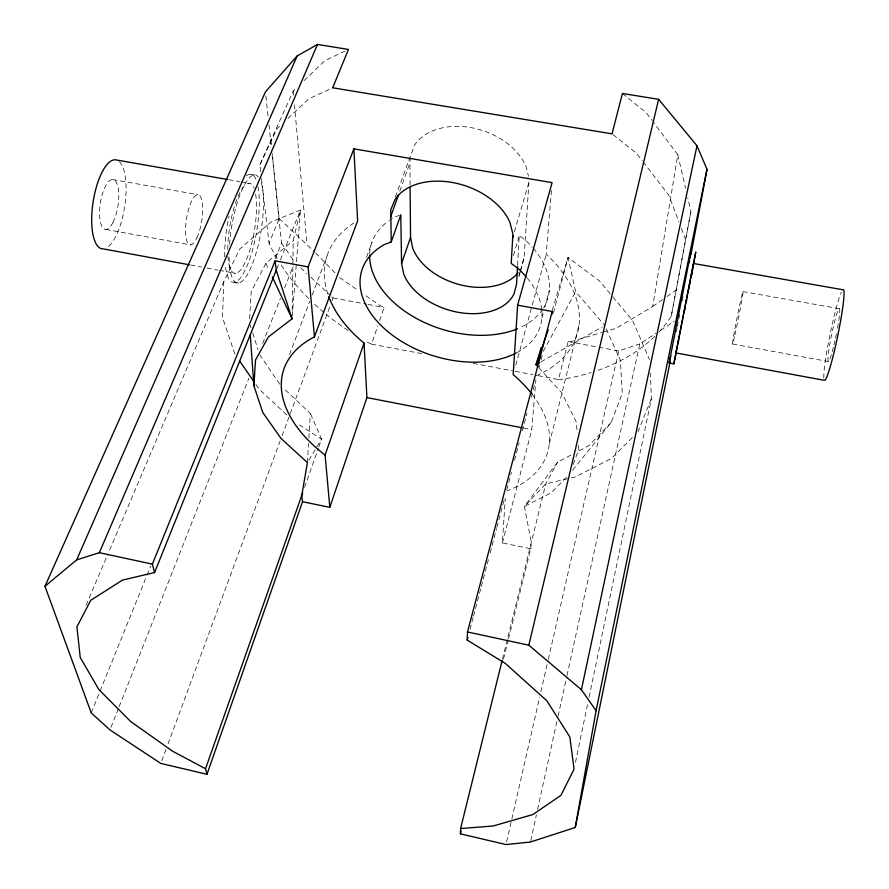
<?xml version="1.0" encoding="UTF-8"?>
<svg xmlns="http://www.w3.org/2000/svg" width="889" height="889" viewBox="0 0 889 889"><rect width="100%" height="100%" fill="white"/><g stroke="black" fill="none" stroke-linecap="round" stroke-linejoin="round"><path stroke-width="0.67" stroke-dasharray="4.45 3.33" d="M292.214 310.55L293.226 240.652L300.471 210.026L270.956 221.994L239.919 248.787L223.795 281.58L108.347 552.969M410.073 185.001L409.996 158.198M223.795 281.58L222.506 317.606L234.94 354.3M517.587 265.411L519.254 235.629L525.632 240.363A92.3 60.608 17.4 0 1 532.389 247.231M249.642 318.64L251.209 291.536L265.855 263.411L293.226 240.652M307.416 462.569L308.561 443.467M308.883 438.01L310.361 413.452L283.558 388.282M520.421 271.356L524.143 257.632L529.111 178.945M508.519 638.847L530.755 548.746L502.396 542.901L505.263 498.151M292.303 316.017L300.471 210.026L279.324 262.577M502.396 542.901L531.778 429.654L535.878 379.825M536.223 375.669A131.05 84.277 17.4 0 0 546.213 254.232L551.536 189.524M530.755 548.746L531.333 542.368L524.421 506.419L557.514 462.191L572.027 454.546M602.909 332.197L616.133 328.285L652.715 306.516L677.807 154.753L652.959 121.649M658.693 332.364A220.805 149.485 17.5 0 0 671.262 316.184L690.92 211.504L687.797 197.991M671.262 316.184L690.92 211.504M678.974 318.318L679.741 314.25M682.285 300.704L683.052 296.648M676.207 331.897L677.04 327.819M677.307 326.463L678.14 322.385M575.472 762.351L587.929 702.666M589.063 697.243L651.359 398.839L650.426 373.013M530.744 840.672L536.389 814.957M537.578 809.535L556.892 721.557M558.081 716.145L566.693 676.885M566.993 675.529L639.791 343.899L655.926 333.364M506.586 841.85L511.531 820.203M511.842 818.858L539.656 697.143M540.89 691.731L548.002 660.627M548.313 659.282L618.777 350.944L639.791 343.899M502.441 659.26L545.79 483.872L557.514 462.191M503.541 659.016L508.186 640.191M549.335 443.633L579.061 324.718M538.201 375.669L558.525 379.514L568.127 341.554L572.494 341.198L601.586 332.586M470.025 629.379L473.215 617.31M473.559 615.966L480.982 587.796M481.338 586.451L488.405 559.614M490.172 552.914L496.54 528.766M496.895 527.421L503.963 500.585M506.797 489.861L511.386 472.415M514.564 460.346L519.165 442.9M522.343 430.832L526.944 413.385M531.189 397.283L534.722 383.87M538.967 367.768L539.667 365.09M541.079 359.723L542.501 354.355M553.425 312.906L568.027 257.477L599.286 280.791L611.999 295.915M541.912 317.906L543.323 312.65M544.735 307.383L549.324 290.303M515.742 365.212L531.9 306.383M532.267 305.038L546.213 254.232M519.065 275.457L520.154 271.634M520.521 270.367L524.143 257.632M518.898 276.69L520.043 272.69M513.498 255.465L519.254 235.629M514.398 231.862L528.622 183.323M552.247 310.428L568.027 257.477L575.661 291.648L604.709 325.507M367.313 342.198L371.524 344.121L377.836 325.785M379.636 320.54L384.148 307.438L380.014 305.527L363.19 293.892M304.56 487.394L318.34 448.267M318.795 446.967L321.551 439.144L310.361 413.452M399.794 191.168L409.862 162.943M395.349 196.947L414.418 145.329A61.43 43.361 18.3 0 1 472.192 127.849A61.43 43.361 18.3 0 1 526.221 166.932L528.466 176.278M573.294 464.469L578.783 449.245L578.395 445.122M366.479 257.432L372.013 242.108M161.765 760.828L166.099 749.127M168.021 743.926L280.146 440.988M282.069 435.788L289.77 414.985M290.259 413.685L330.197 305.772M332.119 300.571L333.086 297.971L331.064 296.081M289.481 354.589L309.728 301.415M312.195 294.926L327.008 256.01M572.672 470.17L611.265 422.319L622.289 393.338L620.378 360.312L605.809 327.963M110.981 727.335L118.626 708.011M119.126 706.722L248.931 378.169M262.666 343.387L280.491 298.293M284.558 287.992L293.214 266.089M276.746 268.989L278.802 263.855M91.223 712.878L99.568 692.287M100.09 690.997L146.496 576.45M147.018 575.172L150.674 566.16M275.301 258.566L281.557 243.13L272.201 155.108M637.869 431.987L651.359 398.839M277.257 258.843A220.805 149.485 17.5 0 1 269.056 243.297L279.202 218.605L272.19 153.275M86.133 605.209L107.813 554.247M260.688 171.61L259.888 164.721L293.248 90.989L296.215 88.144M259.888 164.721L276.968 128.694L279.957 125.894M543.323 351.311L575.661 291.648M308.827 460.224L321.551 439.144L299.404 424.898M611.265 422.319L588.951 445.622L576.861 452.001M566.371 477.215L551.402 492.717L524.421 506.419L545.79 483.872L575.183 476.993L611.599 458.402L633.001 436.888M304.138 80.555L324.918 60.652L347.221 50.017M287.925 118.415L308.85 98.779L332.675 87.789M652.715 306.516L662.561 299.604M666.928 296.526L676.773 289.614M660.538 330.352L674.362 321.329M540.89 361.945L602.298 326.885M399.517 215.26L394.416 217.216A92.3 60.608 17.4 0 0 389.549 220.228M558.525 379.514L562.948 379.203A220.805 149.485 17.5 0 0 590.996 372.602M250.587 174.211L254.943 174.977M228.74 179.711L239.663 181.634M241.03 181.867L249.22 183.312M112.703 179.534L197.891 194.669M742.96 291.581L839.083 308.661M105.913 229.418L190.602 244.897M732.569 344.01L828.492 361.545M190.657 265.022L201.581 267.044M207.037 268.056L217.961 270.078M219.327 270.323L235.718 273.356M333.086 297.971L366.679 304.194M368.024 304.449L384.148 307.438M568.127 341.554L597.452 346.988M598.786 347.243L618.777 350.944M234.385 282.269L238.674 283.069M371.524 344.121L421.664 353.611M473.148 363.357L513.809 371.046M515.164 371.302L532.778 374.636M523.599 428.065L531.778 429.654M339.631 277.59L358.7 290.781M613.099 134.684L636.524 153.275L642.325 160.809M622.433 93.489L646.336 112.825L652.137 120.548M279.202 218.605L314.65 251.954M286.758 414.841L259.332 389.426L255.454 383.837M300.793 267.867L306.849 273.512M310.883 277.268L330.052 295.148M315.606 252.943L337.709 275.623M538.823 367.713L561.781 392.838L576.194 421.775L577.228 432.765M612.843 296.915L632.557 320.362L649.459 359.556M643.158 161.887L668.839 195.236L678.985 222.006M281.557 243.13L294.737 262.222M259.677 354.678L279.868 384.437M265.855 263.411L268.767 269.567M681.407 228.373L685.263 238.574M250.231 325.263L251.054 327.819M252.698 332.942L258.032 349.566M677.807 154.753L685.608 188.535M261.499 178.5L269.056 243.297M270.723 139.662L271.456 146.463M265.9 95.979L268.1 116.603M268.978 124.86L271.323 146.863M293.248 90.989L293.614 95.123M294.481 104.78L306.961 244.064M246.364 175.8A54.74 14.991 -80.6 0 1 256.921 181.945M258.043 186.557A54.74 14.991 -80.6 0 1 247.242 265.589A54.74 14.991 -80.6 0 1 225.173 264.544M224.717 256.843A54.74 14.991 -80.6 0 1 229.073 216.027M261.21 182.701A54.762 14.857 -80.5 0 1 250.542 268.489A54.762 14.857 -80.5 0 1 229.129 253.876M229.529 244.419A54.762 14.857 -80.5 0 1 241.508 190.935A54.762 14.857 -80.5 0 1 258.499 177.1M227.717 249.42A45.617 12.49 -80.6 0 1 237.963 196.736A45.617 12.49 -80.6 0 1 254.032 188.235M255.61 194.169A45.617 12.49 -80.6 0 1 245.897 260.855A45.617 12.49 -80.6 0 1 227.917 256.243M654.793 336.353A220.805 149.485 17.5 0 1 596.108 370.957M348.177 330.53A220.805 149.485 17.5 0 1 326.063 314.206M323.94 312.439A220.805 149.485 17.5 0 1 313.617 303.305M308.683 298.548A220.805 149.485 17.5 0 1 280.179 263.566M541.957 311.65A93.501 60.074 17.4 0 1 516.109 353.066M527.199 278.079A93.501 60.074 17.4 0 1 541.857 310.361M327.83 294.081A131.05 84.277 17.4 0 1 353.889 223.028M532.2 394.405A138.295 80.543 17.4 0 1 507.063 490.861M533.278 248.253A92.3 60.608 17.4 0 1 543.579 307.816M542.857 308.95A92.3 60.608 17.4 0 1 519.798 327.763M369.702 253.798A92.3 60.608 17.4 0 1 388.404 221.039M823.825 378.103A46.361 3.912 -78.3 0 1 836.971 305.372L839.327 297.582A46.361 3.912 -78.3 0 1 841.35 292.237M119.304 161.654A45.017 15.958 -81.2 0 1 125.005 204.481A45.017 15.958 -81.2 0 1 107.625 247.109M833.393 347.266A27.037 2.278 -78.3 0 1 828.359 353.622A27.037 2.278 -78.3 0 1 837.671 311.339A27.037 2.278 -78.3 0 1 836.905 331.33M836.438 333.664A27.037 2.278 -78.3 0 1 835.216 339.52M834.96 340.665A27.037 2.278 -78.3 0 1 834.015 344.71M734.925 334.797A26.792 0.7 -78.7 0 0 743.071 291.936A26.792 0.7 -78.7 0 0 735.347 326.574A26.792 0.7 -78.7 0 0 734.925 334.797M196.958 237.685A25.414 7.701 -80.8 0 0 199.769 195.58A25.414 7.701 -80.8 0 0 185.657 226.095A25.414 7.701 -80.8 0 0 196.958 237.685M113.014 222.417A25.203 8.934 -81.2 0 0 114.903 180.5A25.203 8.934 -81.2 0 0 99.601 210.515A25.203 8.934 -81.2 0 0 113.014 222.417"/><path stroke-width="1.33" d="M516.109 353.066A93.501 60.074 17.4 0 1 388.026 331.753A93.501 60.074 17.4 0 1 384.804 244.331L391.227 241.941L390.749 209.793L395.083 199.458A63.13 42.75 18.2 0 1 454.023 182.801A63.13 42.75 18.2 0 1 509.83 222.172L512.92 234.085L511.197 263.4L517.676 268.145A93.501 60.074 17.4 0 1 526.344 277.046M689.964 257.899L691.031 251.176L669.15 363.001L673.829 363.868L695.765 251.998L693.264 265.922M670.117 361.767L575.25 827.481L530.444 842.027L505.963 844.55L460.413 833.838L460.591 828.559L502.107 660.605M460.591 828.559L493.151 825.992L532.956 814.513L560.926 795.377L574.05 769.129L569.827 736.925L546.824 700.765L505.33 663.416L467.203 640.113L467.481 631.968L552.18 311.494L517.62 305.171L552.102 182.645L353.878 148.852L308.116 266.867L314.439 336.898A138.295 80.543 17.4 0 0 325.096 455.068L329.819 507.341L302.549 501.729L301.804 495.217L307.416 462.569L281.135 438.599L262.788 412.507L253.876 385.704L250.287 335.031M517.509 266.767L516.531 284.369L513.975 294.026A59.074 38.772 17.4 0 1 458.213 312.317A59.074 38.772 17.4 0 1 403.695 273.968L401.572 263.577L400.795 214.771L391.227 241.941M253.876 385.704L255.543 359.901L268.367 336.953L292.092 318.773L276.223 270.267L275.157 260.844L308.116 266.867M517.62 305.171L513.175 374.58A138.295 80.543 17.4 0 1 531.411 393.383M551.936 314.161L552.18 311.494M675.94 352.933L693.553 263.488L842.872 289.747A46.361 3.912 -78.3 0 1 841.561 315.239A46.361 3.912 -78.3 0 1 830.47 366.012L828.092 373.647A46.361 3.912 -78.3 0 1 824.714 380.392L675.94 352.933L676.207 351.911M575.25 827.481L596.075 710.744L706.999 169.332L696.987 145.807L658.627 99.312L622.433 93.489L612.032 133.839L332.675 87.789L348.455 49.428L317.506 44.45L297.159 55.94L265.467 91.856L44.961 586.284L91.223 712.878L109.969 729.913L160.809 763.429L206.97 774.286L302.549 501.729M689.086 262.711L689.531 260.299M690.942 254.654L706.999 169.332M691.353 275.501L691.853 272.89M691.398 275.701L691.875 273.245M692.342 270.801L692.809 268.356M688.753 289.069L689.208 286.658M689.675 284.236L690.186 282.013M686.208 302.449L686.708 299.915M684.397 311.328L684.897 308.794M678.151 343.087L678.685 340.443M676.662 350.41L673.829 363.868M596.075 710.744L581.417 689.72L696.987 145.807M670.195 358.467L670.762 355.811M669.15 363.001L669.906 359.801M581.417 689.72L528.822 645.181L658.627 99.312M460.413 833.838L461.069 831.148M467.203 640.113L467.903 637.424M512.475 238.419L513.242 235.796M537.912 366.713L536.067 364.701L541.201 347.488M329.819 507.341L366.913 397.583L364.057 343.087A131.05 84.277 17.4 0 1 328.786 296.77M401.572 263.577L410.562 237.396L410.096 187.757M325.096 455.068L364.057 343.087M539.679 362.634L536.067 364.701L548.191 329.852M206.97 774.286L205.537 768.741L302.727 492.617M390.649 216.838L398.428 195.024M314.439 336.898L357.645 220.772L353.878 148.852M205.537 768.741L172.355 751.083L130.45 721.323L98.857 689.542L80.221 657.393L76.91 626.878L90.756 600.297L122.46 580.117L154.575 572.549L276.223 270.267M154.575 572.549L152.386 564.126L275.157 260.844M44.961 586.284L76.654 559.892L99.335 552.702L317.506 44.45M76.654 559.892L297.159 55.94M536.067 364.701L540.69 356.178M227.373 179.467L115.392 159.809A45.017 15.958 -81.2 0 0 92.789 204.237A45.017 15.958 -81.2 0 0 103.257 248.876L189.29 264.778M366.913 397.583L522.243 427.798M99.335 552.702L152.386 564.126M467.481 631.968L528.822 645.181M239.452 360.79L253.91 381.603M272.267 276.946L292.092 318.773M410.562 237.396L412.585 247.842A58.318 39.083 17.4 0 0 461.669 285.158A58.318 39.083 17.4 0 0 518.043 272.812M517.52 328.752A92.3 60.608 17.4 0 1 421.197 320.951A92.3 60.608 17.4 0 1 369.668 255.132"/></g></svg>
